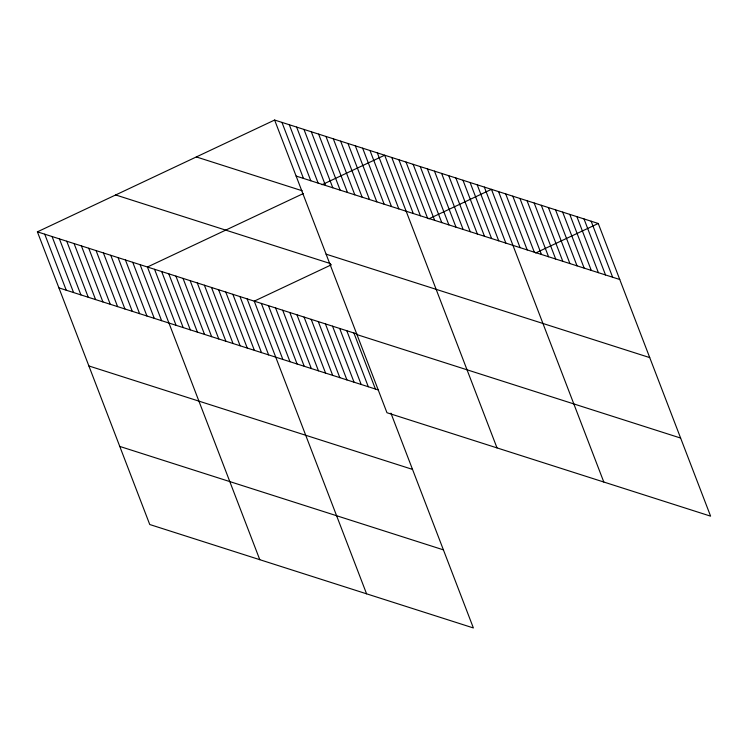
<?xml version="1.0" encoding="UTF-8"?>
<svg xmlns="http://www.w3.org/2000/svg" width="748" height="748" viewBox="0 0 748 748"><rect width="100%" height="100%" fill="white"/><g stroke="black" fill="none" stroke-linecap="round" stroke-linejoin="round"><path stroke-width="1.12" d="M390.933 413.167L473.381 627.955L149.75 524.516L37.4 231.843L274.619 120.045L598.25 223.484L710.6 516.157L386.968 412.728L274.619 120.045M303.351 193.536L147.431 267.008L259.78 559.691M322.033 184.728L384.659 155.219L497.009 447.893M331.476 264.745L254.236 301.145L366.576 593.819M428.828 218.865L491.455 189.347L603.804 482.021M535.624 252.992L598.25 223.484M296.124 176.07L619.755 279.5M196.341 156.94L302.183 190.768M326.109 254.17L649.731 357.6M115.688 194.957L330.485 263.605M37.4 231.843L356.964 333.973M356.992 334.627L680.624 438.057M58.905 287.868L378.469 389.998M88.881 365.959L412.513 469.398M119.773 446.425L443.396 549.855M591.135 221.202L612.64 277.228M584.01 218.93L605.515 274.955M576.895 216.658L598.4 272.674M569.77 214.377L591.275 270.402M562.655 212.105L584.16 268.121M555.53 209.823L577.035 265.849M548.415 207.551L569.92 263.577M541.29 205.279L562.795 261.295M534.175 202.998L555.68 259.023M527.05 200.726L548.555 256.751M519.935 198.454L541.44 254.47M512.81 196.172L534.315 252.198M505.695 193.9L527.2 249.926M498.57 191.619L520.075 247.644M484.339 187.075L505.844 243.091M477.215 184.793L498.72 240.819M470.099 182.521L491.604 238.547M462.975 180.249L484.48 236.265M455.859 177.968L477.364 233.993M448.735 175.696L470.24 231.721M441.619 173.424L463.124 229.44M434.495 171.142L456 227.168M427.379 168.87L448.884 224.886M420.254 166.589L441.759 222.614M413.139 164.317L434.644 220.342M406.014 162.045L427.519 218.061M398.899 159.763L420.404 215.789M391.774 157.491L413.279 213.517M377.319 152.873L398.824 208.898M369.989 150.526L391.494 206.551M362.649 148.179L384.154 204.204M355.319 145.841L376.824 201.857M347.979 143.494L369.484 199.52M340.639 141.148L362.144 197.173M333.309 138.801L354.814 194.826M325.969 136.463L347.474 192.479M318.639 134.116L340.144 190.142M311.299 131.77L332.804 187.795M303.969 129.423L325.474 185.448M296.629 127.085L318.134 183.101M289.298 124.738L310.803 180.764M281.959 122.392L303.464 178.417M353.907 333L375.412 389.025M346.791 330.728L368.296 386.744M339.667 328.447L361.172 384.472M332.551 326.175L354.056 382.2M325.427 323.903L346.932 379.919M318.311 321.621L339.816 377.647M311.187 319.349L332.692 375.374M304.071 317.068L325.576 373.093M296.947 314.796L318.452 370.821M289.831 312.524L311.336 368.54M282.716 310.242L304.212 366.268M275.591 307.97L297.096 363.996M268.476 305.698L289.981 361.714M261.351 303.417L282.856 359.442M247.111 298.873L268.616 354.889M239.996 296.591L261.501 352.617M232.871 294.319L254.376 350.335M225.756 292.038L247.261 348.063M218.631 289.766L240.136 345.791M211.516 287.494L233.021 343.51M204.391 285.212L225.896 341.238M197.276 282.94L218.781 338.966M190.151 280.668L211.656 336.684M183.036 278.387L204.541 334.412M175.911 276.115L197.416 332.14M168.796 273.833L190.301 329.859M161.671 271.561L183.176 327.587M154.556 269.289L176.061 325.305M140.1 264.67L161.605 320.686M132.761 262.324L154.266 318.349M125.43 259.977L146.935 316.002M118.091 257.63L139.596 313.655M110.76 255.292L132.265 311.308M103.42 252.946L124.925 308.971M96.081 250.599L117.586 306.624M88.75 248.252L110.255 304.277M81.41 245.914L102.915 301.93M74.08 243.568L95.585 299.593M66.74 241.221L88.245 297.246M59.41 238.874L80.915 294.899M52.07 236.536L73.575 292.552M44.74 234.189L66.245 290.215"/></g></svg>
